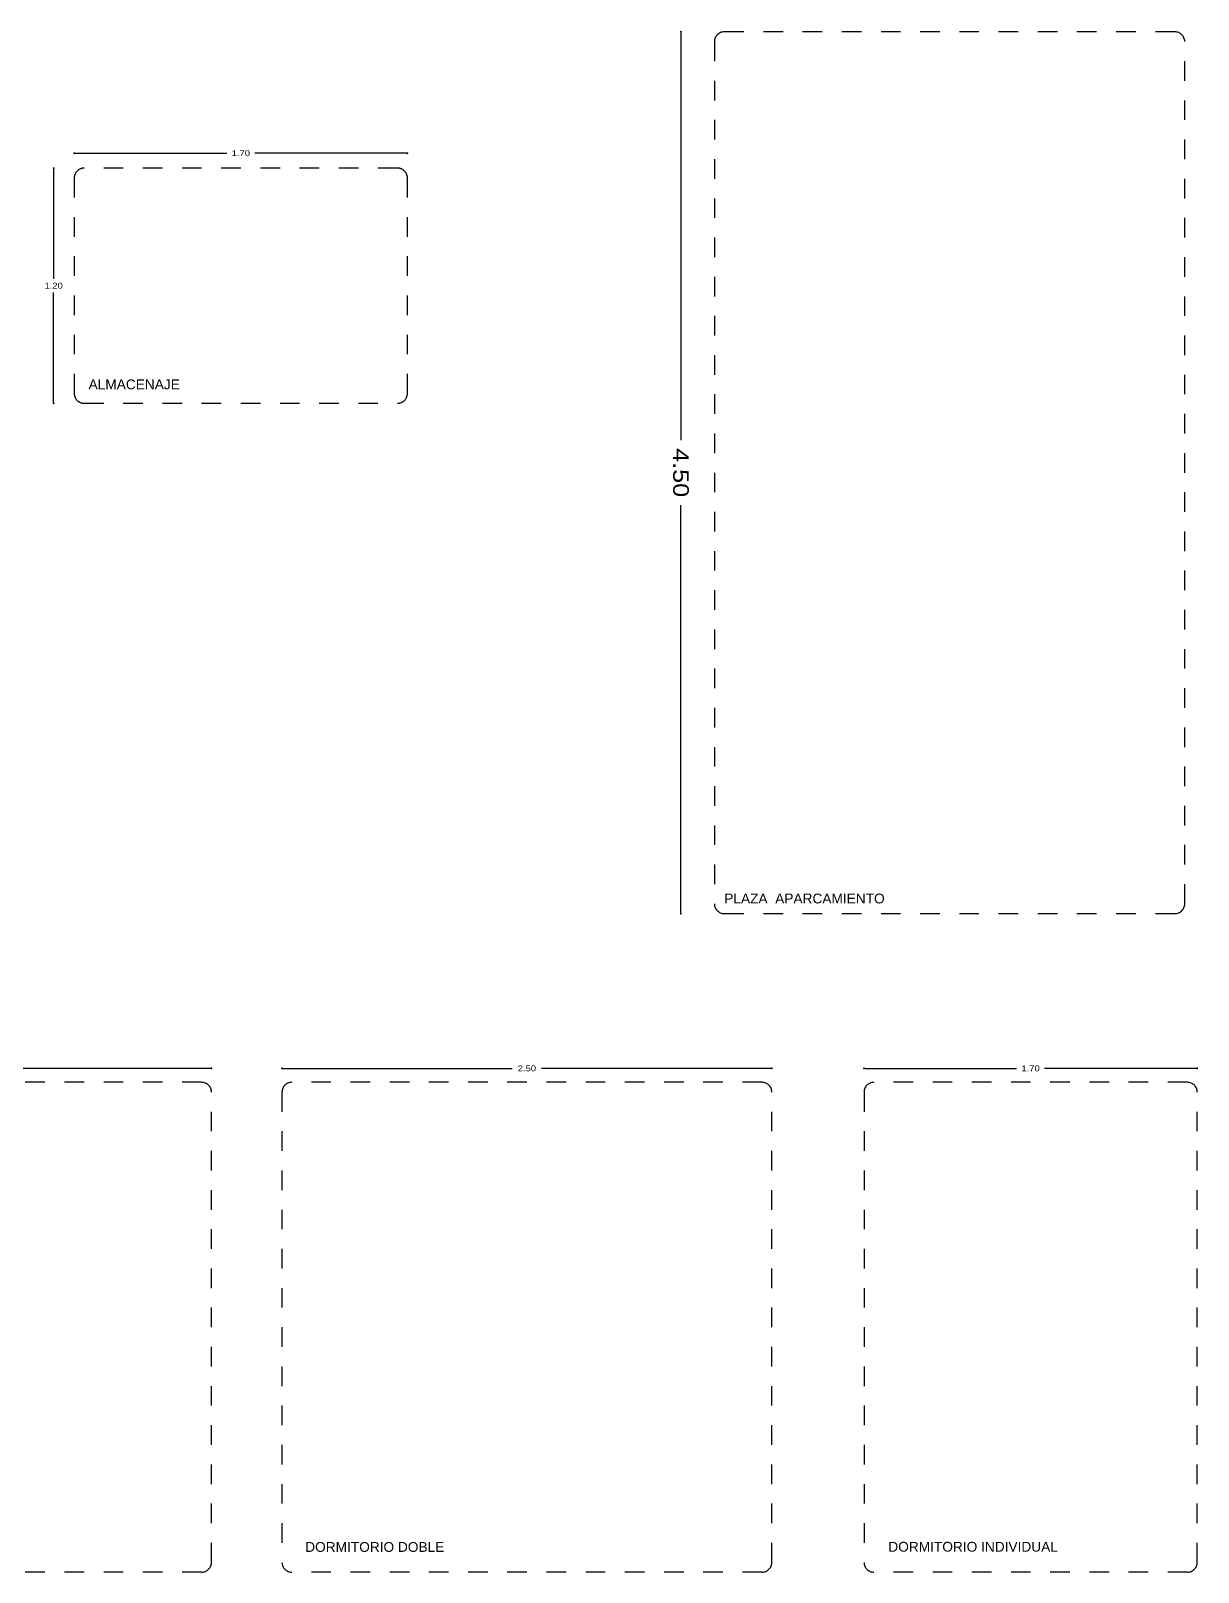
# Model space of a CAD drawing. Header units: metres. Extents: x -92 to 671, y -42 to 91.
# Drawn here: x -30.87 to -24.91, y 38 to 45.86 of the extents above; entities that cross this region are included whole.
import ezdxf

# ---------------------------------------------------------------- set-up
doc = ezdxf.new("R2010")
doc.units = ezdxf.units.M
doc.linetypes.add('_CONTINUOUS', pattern=[2, 1, 1])
doc.linetypes.add('RAYITAS2', pattern=[0.1875, 0.125, -0.0625])
doc.layers.add('05Habitabilidad', color=4, linetype='RAYITAS2')
doc.styles.add('FUTURA', font='', dxfattribs={"width": 1.2})
doc.styles.get("Standard").update_dxf_attribs({"font": 'arial.ttf'})
doc.styles.get('FUTURA').set_extended_font_data('Futura Bk BT')
doc.dimstyles.new('20', dxfattribs={"dimscale": 0, "dimtxt": 0.03, "dimasz": 0.01, "dimexe": 0.2, "dimexo": 0.2, "dimgap": 0.02, "dimtad": 0, "dimtih": 1, "dimtoh": 1, "dimzin": 0, "dimdsep": 46, "dimtxsty": 'FUTURA', "dimblk": 'DOT', "dimcen": 0.1, "dimse1": 1, "dimse2": 1, "dimazin": 0, "dimtfac": 1, "dimtmove": 2, "dimatfit": 2, "dimldrblk": 'DOT', "dimfxl": 1, "dimtolj": 1, "dimarcsym": 0})

# ---------------------------------------------------------------- blocks, each defined once
blk = doc.blocks.new('HABITABILIDAD - ESTAR-COMEDOR')
at = {"layer": '05Habitabilidad', "color": 202, "ltscale": 0.5}
for p, q in [((3217613.0209, 1936613.2813), (3217610.6209, 1936613.2813)), ((3217610.5709, 1936613.2313), (3217610.5709, 1936610.8313)), ((3217613.0709, 1936610.8313), (3217613.0709, 1936613.2313)), ((3217613.0209, 1936610.7813), (3217610.6209, 1936610.7813))]:
    blk.add_line(p, q, dxfattribs=at)
for centre, start, end in [((3217610.6209, 1936613.2313), 90, 180), ((3217613.0209, 1936613.2313), 0, 90), ((3217610.6209, 1936610.8313), 180, 270), ((3217613.0209, 1936610.8313), 270, 0)]:
    blk.add_arc(centre, 0.05, start, end, dxfattribs=at)
at = {"layer": '05Habitabilidad', "insert": (3217610.6948, 1936610.9359), "char_height": 0.05, "attachment_point": 1}
blk.add_mtext_dynamic_manual_height_columns('ESTAR - COMEDOR', width=0.878158, gutter_width=12.5, heights=[0], dxfattribs=at)
blk = doc.blocks.new('HABITABILIDAD - DORMITORIO INDV')
at = {"layer": '05Habitabilidad', "color": 202, "ltscale": 0.5}
for p, q in [((27.7271, 14.8969), (26.1269, 14.8969)), ((26.0769, 14.8469), (26.0769, 12.4469)), ((27.7771, 12.4469), (27.7771, 14.8469)), ((27.7271, 12.3969), (26.1269, 12.3969))]:
    blk.add_line(p, q, dxfattribs=at)
for centre, start, end in [((26.1269, 14.8469), 90, 180), ((27.7271, 14.8469), 0, 90), ((27.7271, 12.4469), 270, 0)]:
    blk.add_arc(centre, 0.05, start, end, dxfattribs=at)
at = {"layer": '05Habitabilidad', "color": 202}
blk.add_arc((26.1269, 12.4469), 0.05, 180, 270, dxfattribs=at)
at = {"layer": '05Habitabilidad', "insert": (26.2008, 12.5516), "char_height": 0.05, "attachment_point": 1}
blk.add_mtext_dynamic_manual_height_columns('DORMITORIO INDIVIDUAL', width=0.878158, gutter_width=12.5, heights=[0], dxfattribs=at)
blk = doc.blocks.new('HABITABILIDAD - DORMITORIO DOBLE')
at = {"layer": '05Habitabilidad', "color": 202, "ltscale": 0.5}
for p, q in [((-7.3909, 11.0485), (-9.7909, 11.0485)), ((-9.8409, 10.9985), (-9.8409, 8.5985)), ((-7.3409, 8.5985), (-7.3409, 10.9985)), ((-7.3909, 8.5485), (-9.7909, 8.5485))]:
    blk.add_line(p, q, dxfattribs=at)
for centre, start, end in [((-9.7909, 10.9985), 90, 180), ((-7.3909, 10.9985), 0, 90)]:
    blk.add_arc(centre, 0.05, start, end, dxfattribs=at)
at = {"layer": '05Habitabilidad', "color": 202}
for centre, start, end in [((-9.7909, 8.5985), 180, 270), ((-7.3909, 8.5985), 270, 0)]:
    blk.add_arc(centre, 0.05, start, end, dxfattribs=at)
at = {"layer": '05Habitabilidad', "lineweight": 30}
blk.add_text('DORMITORIO DOBLE', height=0.05, dxfattribs=at).set_placement((-9.7224, 8.6522))
blk = doc.blocks.new('_PLAZA')
at = {"layer": '05Habitabilidad', "color": 140, "ltscale": 0.5, "true_color": 0x00bfff}
for p, q in [((55.2266, 7.9535), (52.9266, 7.9535)), ((52.8766, 7.9035), (52.8766, 3.5035)), ((55.2766, 3.5035), (55.2766, 7.9035)), ((52.9266, 3.4535), (55.2266, 3.4535))]:
    blk.add_line(p, q, dxfattribs=at)
for centre, start, end in [((52.9266, 7.9035), 90, 180), ((55.2266, 7.9035), 360, 90), ((52.9266, 3.5035), 180, 270), ((55.2266, 3.5035), 270, 0)]:
    blk.add_arc(centre, 0.05, start, end, dxfattribs=at)
at = {"layer": '05Habitabilidad', "ltscale": 0.1, "insert": (52.9266, 3.5553), "char_height": 0.05, "attachment_point": 1}
blk.add_mtext_dynamic_manual_height_columns('PLAZA  APARCAMIENTO ', width=2.214664, gutter_width=12.5, heights=[0], dxfattribs=at)
blk = doc.blocks.new('_DOT')
at = {"color": 0, "linetype": 'ByBlock'}
blk.add_line((-0.5, 0), (-1, 0), dxfattribs=at)
at = {"color": 0, "linetype": 'ByBlock', "const_width": 0.5}
blk.add_lwpolyline([(-0.25, 0, 1), (0.25, 0, 1)], format="xyb", close=True, dxfattribs=at)
blk = doc.blocks.new('*D47')
at = {"layer": '05Habitabilidad', "color": 0, "linetype": '_CONTINUOUS', "lineweight": -2, "transparency": 16777216}
for p, q in [((-26.6052, 40.5668), (-25.8366, 40.5668)), ((-24.9251, 40.5668), (-25.6937, 40.5668))]:
    blk.add_line(p, q, dxfattribs=at)
at = {"layer": 'DEFPOINTS', "color": 0, "linetype": '_CONTINUOUS', "transparency": 16777216}
for p in [(-26.6152, 40.5668), (-26.6152, 40.3367), (-24.9151, 40.3367)]:
    blk.add_point(p, dxfattribs=at)
at = {"layer": '05Habitabilidad', "color": 0, "linetype": '_CONTINUOUS', "lineweight": -2, "transparency": 16777216, "xscale": 0.01, "yscale": 0.01, "zscale": 0.01, "rotation": 180}
blk.add_blockref('_DOT', (-26.6152, 40.5668), dxfattribs=at)
at = {"layer": '05Habitabilidad', "color": 0, "linetype": '_CONTINUOUS', "lineweight": -2, "transparency": 16777216, "xscale": 0.01, "yscale": 0.01, "zscale": 0.01}
blk.add_blockref('_DOT', (-24.9151, 40.5668), dxfattribs=at)
at = {"layer": '05Habitabilidad', "color": 0, "linetype": '_CONTINUOUS', "transparency": 16777216, "insert": (-25.7652, 40.5668), "char_height": 0.03, "attachment_point": 5, "style": 'FUTURA'}
blk.add_mtext('\\A1;1.70', dxfattribs=at)
blk = doc.blocks.new('*D48')
at = {"layer": '05Habitabilidad', "color": 0, "linetype": '_CONTINUOUS', "lineweight": -2, "transparency": 16777216}
for p, q in [((-29.5758, 40.5668), (-28.4106, 40.5668)), ((-27.0958, 40.5668), (-28.2609, 40.5668))]:
    blk.add_line(p, q, dxfattribs=at)
at = {"layer": 'DEFPOINTS', "color": 0, "linetype": '_CONTINUOUS', "transparency": 16777216}
for p in [(-29.5858, 40.5668), (-29.5858, 40.3414), (-27.0858, 40.3414)]:
    blk.add_point(p, dxfattribs=at)
at = {"layer": '05Habitabilidad', "color": 0, "linetype": '_CONTINUOUS', "lineweight": -2, "transparency": 16777216, "xscale": 0.01, "yscale": 0.01, "zscale": 0.01, "rotation": 180}
blk.add_blockref('_DOT', (-29.5858, 40.5668), dxfattribs=at)
at = {"layer": '05Habitabilidad', "color": 0, "linetype": '_CONTINUOUS', "lineweight": -2, "transparency": 16777216, "xscale": 0.01, "yscale": 0.01, "zscale": 0.01}
blk.add_blockref('_DOT', (-27.0858, 40.5668), dxfattribs=at)
at = {"layer": '05Habitabilidad', "color": 0, "linetype": '_CONTINUOUS', "transparency": 16777216, "insert": (-28.3358, 40.5668), "char_height": 0.03, "attachment_point": 5, "style": 'FUTURA'}
blk.add_mtext('\\A1;2.50', dxfattribs=at)
blk = doc.blocks.new('*D49')
at = {"layer": '05Habitabilidad', "color": 0, "linetype": '_CONTINUOUS', "lineweight": -2, "transparency": 16777216}
for p, q in [((-32.4357, 40.5668), (-31.2705, 40.5668)), ((-29.9557, 40.5668), (-31.1208, 40.5668))]:
    blk.add_line(p, q, dxfattribs=at)
at = {"layer": 'DEFPOINTS', "color": 0, "linetype": '_CONTINUOUS', "transparency": 16777216}
for p in [(-32.4457, 40.5668), (-32.4457, 40.3461), (-29.9457, 40.3461)]:
    blk.add_point(p, dxfattribs=at)
at = {"layer": '05Habitabilidad', "color": 0, "linetype": '_CONTINUOUS', "lineweight": -2, "transparency": 16777216, "xscale": 0.01, "yscale": 0.01, "zscale": 0.01, "rotation": 180}
blk.add_blockref('_DOT', (-32.4457, 40.5668), dxfattribs=at)
at = {"layer": '05Habitabilidad', "color": 0, "linetype": '_CONTINUOUS', "lineweight": -2, "transparency": 16777216, "xscale": 0.01, "yscale": 0.01, "zscale": 0.01}
blk.add_blockref('_DOT', (-29.9457, 40.5668), dxfattribs=at)
at = {"layer": '05Habitabilidad', "color": 0, "linetype": '_CONTINUOUS', "transparency": 16777216, "insert": (-31.1957, 40.5668), "char_height": 0.03, "attachment_point": 5, "style": 'FUTURA'}
blk.add_mtext('\\A1;2.50', dxfattribs=at)
blk = doc.blocks.new('*D51')
at = {"layer": '05Habitabilidad', "color": 0, "linetype": '_CONTINUOUS', "lineweight": -2, "transparency": 16777216}
for p, q in [((-27.5501, 45.8471), (-27.5501, 43.7733)), ((-27.5501, 41.3671), (-27.5501, 43.4408))]:
    blk.add_line(p, q, dxfattribs=at)
at = {"layer": 'DEFPOINTS', "color": 0, "linetype": '_CONTINUOUS', "transparency": 16777216}
for p in [(-27.5501, 45.8571), (-27.0889, 45.8571), (-27.0889, 41.3571)]:
    blk.add_point(p, dxfattribs=at)
at = {"layer": '05Habitabilidad', "color": 0, "linetype": '_CONTINUOUS', "lineweight": -2, "transparency": 16777216, "xscale": 0.01, "yscale": 0.01, "zscale": 0.01}
for p, rotation in [((-27.5501, 45.8571), 90), ((-27.5501, 41.3571), 270)]:
    blk.add_blockref('_DOT', p, dxfattribs=dict(at, rotation=rotation))
at = {"layer": '05Habitabilidad', "color": 0, "linetype": '_CONTINUOUS', "transparency": 16777216, "insert": (-27.5501, 43.6071), "char_height": 0.08, "attachment_point": 5, "rotation": 270, "style": 'FUTURA'}
blk.add_mtext('\\A1;4.50', dxfattribs=at)
blk = doc.blocks.new('*D52')
at = {"layer": '05Habitabilidad', "color": 0, "linetype": '_CONTINUOUS', "lineweight": -2, "transparency": 16777216}
for p, q in [((-27.3687, 46.0253), (-26.2387, 46.0253)), ((-24.9887, 46.0253), (-26.1187, 46.0253))]:
    blk.add_line(p, q, dxfattribs=at)
at = {"layer": 'DEFPOINTS', "color": 0, "linetype": '_CONTINUOUS', "transparency": 16777216}
for p in [(-24.9787, 46.0253), (-27.3787, 45.473), (-24.9787, 45.473)]:
    blk.add_point(p, dxfattribs=at)
at = {"layer": '05Habitabilidad', "color": 0, "linetype": '_CONTINUOUS', "lineweight": -2, "transparency": 16777216, "xscale": 0.01, "yscale": 0.01, "zscale": 0.01, "rotation": 180}
blk.add_blockref('_DOT', (-27.3787, 46.0253), dxfattribs=at)
at = {"layer": '05Habitabilidad', "color": 0, "linetype": '_CONTINUOUS', "lineweight": -2, "transparency": 16777216, "xscale": 0.01, "yscale": 0.01, "zscale": 0.01}
blk.add_blockref('_DOT', (-24.9787, 46.0253), dxfattribs=at)
at = {"layer": '05Habitabilidad', "color": 0, "linetype": '_CONTINUOUS', "transparency": 16777216, "insert": (-26.1787, 46.0253), "char_height": 0.08, "attachment_point": 5, "rotation": 270, "style": 'FUTURA'}
blk.add_mtext('\\A1;2.40', dxfattribs=at)
blk = doc.blocks.new('*D56')
at = {"layer": '05Habitabilidad', "color": 0, "linetype": '_CONTINUOUS', "lineweight": -2, "transparency": 16777216}
for p, q in [((-30.6357, 45.2374), (-29.8671, 45.2374)), ((-28.9557, 45.2374), (-29.7243, 45.2374))]:
    blk.add_line(p, q, dxfattribs=at)
at = {"layer": 'DEFPOINTS', "color": 0, "linetype": '_CONTINUOUS', "transparency": 16777216}
for p in [(-28.9457, 45.2374), (-30.6457, 45.0051), (-28.9457, 45.0051)]:
    blk.add_point(p, dxfattribs=at)
at = {"layer": '05Habitabilidad', "color": 0, "linetype": '_CONTINUOUS', "lineweight": -2, "transparency": 16777216, "xscale": 0.01, "yscale": 0.01, "zscale": 0.01, "rotation": 180}
blk.add_blockref('_DOT', (-30.6457, 45.2374), dxfattribs=at)
at = {"layer": '05Habitabilidad', "color": 0, "linetype": '_CONTINUOUS', "lineweight": -2, "transparency": 16777216, "xscale": 0.01, "yscale": 0.01, "zscale": 0.01}
blk.add_blockref('_DOT', (-28.9457, 45.2374), dxfattribs=at)
at = {"layer": '05Habitabilidad', "color": 0, "linetype": '_CONTINUOUS', "transparency": 16777216, "insert": (-29.7957, 45.2374), "char_height": 0.03, "attachment_point": 5, "style": 'FUTURA'}
blk.add_mtext('\\A1;1.70', dxfattribs=at)
blk = doc.blocks.new('*D57')
at = {"layer": '05Habitabilidad', "color": 0, "linetype": '_CONTINUOUS', "lineweight": -2, "transparency": 16777216}
for p, q in [((-30.751, 45.1513), (-30.751, 44.5963)), ((-30.751, 43.9713), (-30.751, 44.5263))]:
    blk.add_line(p, q, dxfattribs=at)
at = {"layer": 'DEFPOINTS', "color": 0, "linetype": '_CONTINUOUS', "transparency": 16777216}
for p in [(-30.4875, 45.1613), (-30.751, 43.9613), (-30.4875, 43.9613)]:
    blk.add_point(p, dxfattribs=at)
at = {"layer": '05Habitabilidad', "color": 0, "linetype": '_CONTINUOUS', "lineweight": -2, "transparency": 16777216, "xscale": 0.01, "yscale": 0.01, "zscale": 0.01}
for p, rotation in [((-30.751, 45.1613), 90), ((-30.751, 43.9613), 270)]:
    blk.add_blockref('_DOT', p, dxfattribs=dict(at, rotation=rotation))
at = {"layer": '05Habitabilidad', "color": 0, "linetype": '_CONTINUOUS', "transparency": 16777216, "insert": (-30.751, 44.5613), "char_height": 0.03, "attachment_point": 5, "style": 'FUTURA'}
blk.add_mtext('\\A1;1.20', dxfattribs=at)

msp = doc.modelspace()

# ---------------------------------------------------------------- linework, layer by layer
at = {"layer": '05Habitabilidad', "color": 202, "ltscale": 0.5}
msp.add_lwpolyline([(-30.6457, 45.1113), (-30.6457, 44.0113, 0.414214), (-30.5957, 43.9613), (-28.9957, 43.9613, 0.414214), (-28.9457, 44.0113), (-28.9457, 45.1113, 0.414214), (-28.9957, 45.1613), (-30.5957, 45.1613, 0.414214)], format="xyb", close=True, dxfattribs=at)

# ---------------------------------------------------------------- block references
at = {"layer": '05Habitabilidad'}
for name, p in [('_PLAZA', (-80.2553, 37.9035)), ('HABITABILIDAD - ESTAR-COMEDOR', (-3217643.0165, -1936572.7857))]:
    msp.add_blockref(name, p, dxfattribs=at)
at = {"layer": '05Habitabilidad', "lineweight": 30}
for name, p in [('HABITABILIDAD - DORMITORIO DOBLE', (-19.7448, 29.4471)), ('HABITABILIDAD - DORMITORIO INDV', (-52.6921, 25.5987))]:
    msp.add_blockref(name, p, dxfattribs=at)

# ---------------------------------------------------------------- texts
at = {"layer": '05Habitabilidad', "insert": (-30.5727, 44.0828), "char_height": 0.05, "attachment_point": 1}
msp.add_mtext_dynamic_manual_height_columns('ALMACENAJE', width=0.878158, gutter_width=12.5, heights=[0], dxfattribs=at)

# ---------------------------------------------------------------- dimensions: what is measured, and where the dimension line sits
at = {"layer": '05Habitabilidad', "linetype": '_CONTINUOUS'}
dim = msp.add_linear_dim(base=(-24.9787, 46.0253), p1=(-27.3787, 45.473), p2=(-24.9787, 45.473), dimstyle='20', override={"dimscale": 1, "dimtxt": 0.08}, dxfattribs=at)
dim.commit()
dim.dimension.update_dxf_attribs({"geometry": '*D52', "text_midpoint": (-26.1787, 46.0253), "text_rotation": 270})
dim = msp.add_linear_dim(base=(-27.5501, 45.8571), p1=(-27.0889, 41.3571), p2=(-27.0889, 45.8571), angle=90, dimstyle='20', override={"dimscale": 1, "dimtxt": 0.08}, dxfattribs=at)
dim.commit()
dim.dimension.update_dxf_attribs({"geometry": '*D51', "text_midpoint": (-27.5501, 43.6071), "text_rotation": 270})
for base, p1, p2, picture, middle in [((-28.9457, 45.2374), (-30.6457, 45.0051), (-28.9457, 45.0051), '*D56', (-29.7957, 45.2374)), ((-32.4457, 40.5668), (-29.9457, 40.3461), (-32.4457, 40.3461), '*D49', (-31.1957, 40.5668)), ((-29.5858, 40.5668), (-27.0858, 40.3414), (-29.5858, 40.3414), '*D48', (-28.3358, 40.5668)), ((-26.6152, 40.5668), (-24.9151, 40.3367), (-26.6152, 40.3367), '*D47', (-25.7652, 40.5668))]:
    dim = msp.add_linear_dim(base=base, p1=p1, p2=p2, dimstyle='20', override={"dimscale": 1}, dxfattribs=at)
    dim.commit()
    dim.dimension.update_dxf_attribs({"geometry": picture, "text_midpoint": middle})
dim = msp.add_linear_dim(base=(-30.751, 43.9613), p1=(-30.4875, 45.1613), p2=(-30.4875, 43.9613), angle=90, dimstyle='20', override={"dimscale": 1}, dxfattribs=at)
dim.commit()
dim.dimension.update_dxf_attribs({"geometry": '*D57', "text_midpoint": (-30.751, 44.5613)})

doc.saveas('drawing.dxf')
